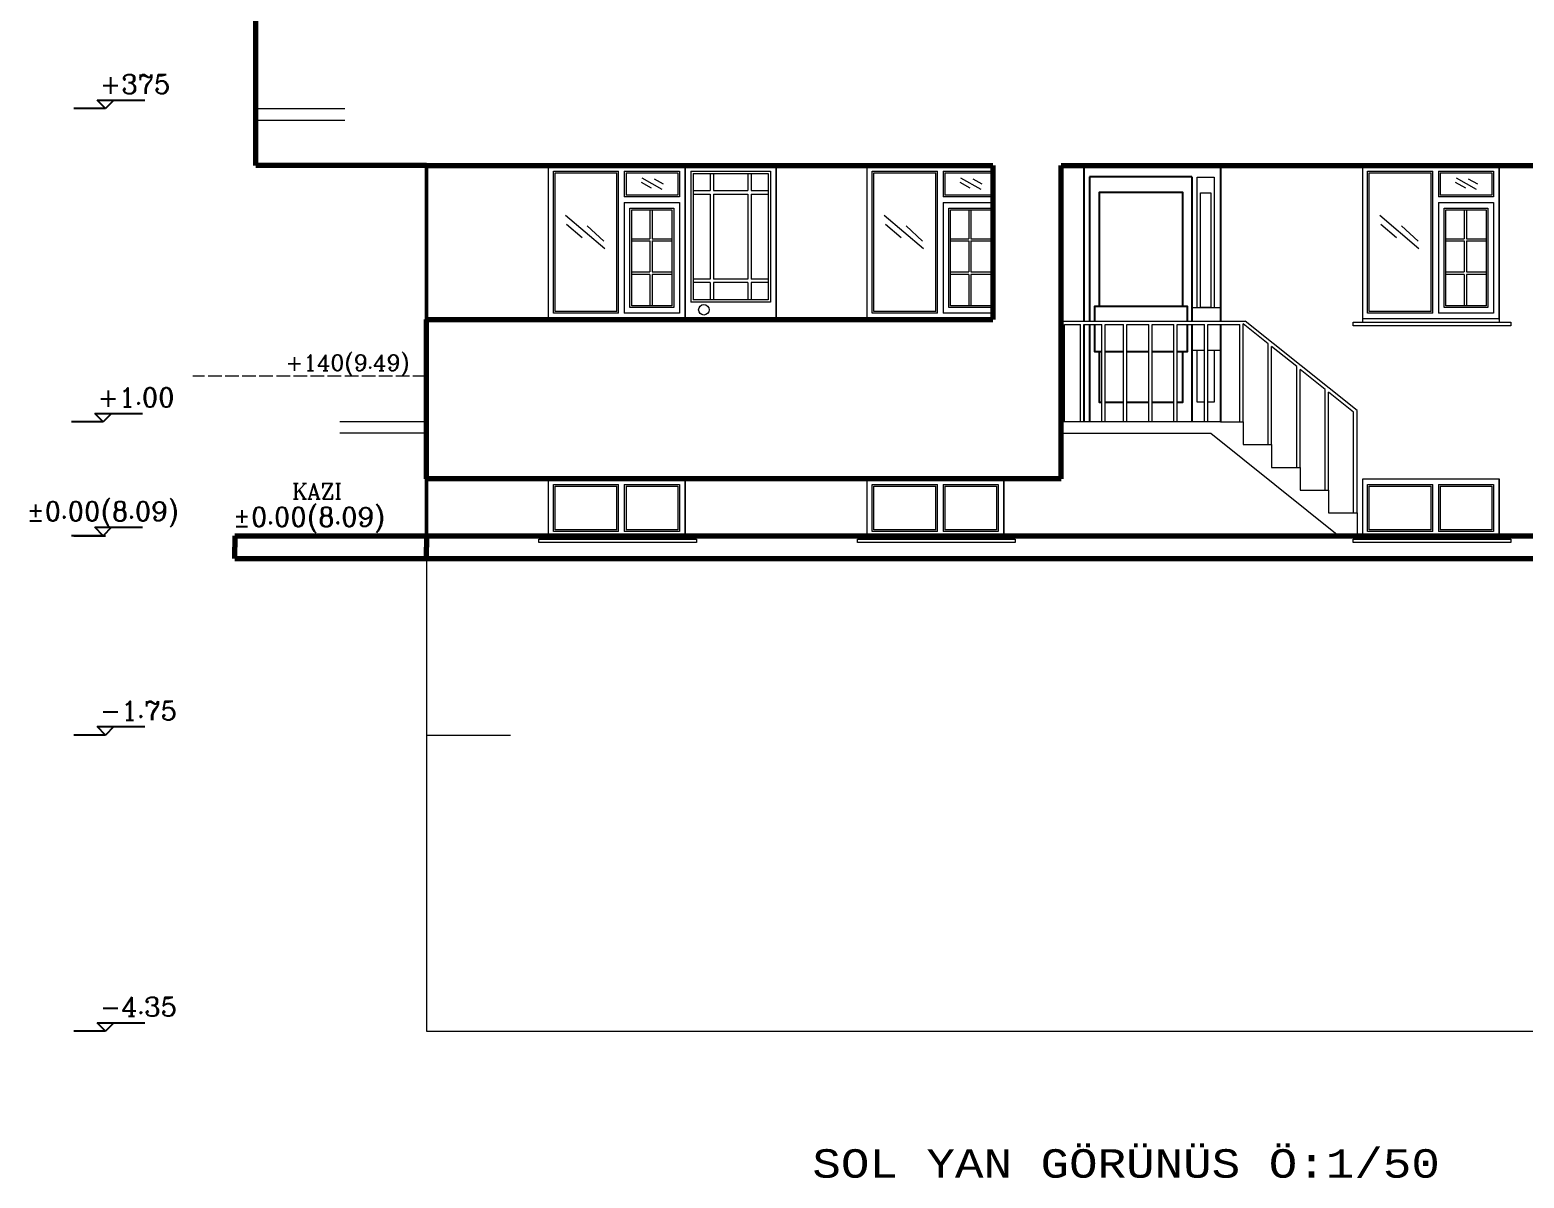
# Model space of a CAD drawing. Header units: millimetres. Extents: x 35860 to 71103, y -11298 to -8385.
# Drawn here: x 63242 to 64555, y -11127 to -10119 of the extents above; entities that cross this region are included whole.
import ezdxf

# ---------------------------------------------------------------- set-up
doc = ezdxf.new("R2010")
doc.units = ezdxf.units.MM
doc.header["$MEASUREMENT"] = 0
doc.linetypes.add('ÇİZGİ1', pattern=[15, 12, -3])
doc.layers.get('0').update_dxf_attribs({"lineweight": 15})
for name, color, linetype, lineweight in [('02', 2, 'Continuous', 20), ('03_Yazı', 1, 'Continuous', 30), ('05', 4, 'Continuous', 50), ('07', 3, 'Continuous', 70)]:
    doc.layers.add(name, color=color, linetype=linetype, lineweight=lineweight)
for name, color, linetype in [('1', 1, 'Continuous'), ('OLC', 254, 'Continuous'), ('RAK', 110, 'Continuous')]:
    doc.layers.add(name, color=color, linetype=linetype)
doc.styles.add('C', font='')
doc.styles.add('ROMANC', font='romanc', dxfattribs={"height": 0.11})
doc.styles.get('C').set_extended_font_data('Courier New Tur')

msp = doc.modelspace()

# ---------------------------------------------------------------- linework, layer by layer
for p, q in [((63281, -10188.4), (63303.5, -10188.4)), ((63440.8, -10188.4), (63514.4, -10188.4)), ((63440.8, -10188.4), (63519, -10188.4)), ((63440.8, -10198.4), (63514.4, -10198.4)), ((63440.8, -10198.4), (63519, -10198.4)), ((63697.8, -10373), (63697.8, -10238.4)), ((63697.8, -10238.4), (63817.8, -10238.4)), ((63702.1, -10296.4), (63702.1, -10243.4)), ((63702.1, -10296.4), (63702.1, -10243.4)), ((63702.1, -10296.4), (63702.1, -10243.4)), ((63702.1, -10243.4), (63759.4, -10243.4)), ((63703.6, -10291.4), (63703.6, -10244.9)), ((63703.6, -10291.4), (63703.6, -10244.9)), ((63703.6, -10244.9), (63757.9, -10244.9)), ((63703.6, -10291.4), (63703.6, -10244.9)), ((63717.8, -10238.4), (63817.8, -10238.4)), ((63717.8, -10238.4), (63817.8, -10238.4)), ((63722.1, -10243.4), (63759.4, -10243.4)), ((63722.1, -10243.4), (63759.4, -10243.4)), ((63723.6, -10244.9), (63757.9, -10244.9)), ((63723.6, -10244.9), (63757.9, -10244.9)), ((63757.9, -10288.9), (63757.9, -10244.9)), ((63757.9, -10288.9), (63757.9, -10244.9)), ((63757.9, -10288.9), (63757.9, -10244.9)), ((63759.4, -10293.9), (63759.4, -10243.4)), ((63759.4, -10293.9), (63759.4, -10243.4)), ((63759.4, -10293.9), (63759.4, -10243.4)), ((63764.4, -10243.4), (63764.4, -10265.9)), ((63764.4, -10243.4), (63812.8, -10243.4)), ((63764.4, -10243.4), (63764.4, -10265.9)), ((63764.4, -10243.4), (63812.8, -10243.4)), ((63764.4, -10243.4), (63764.4, -10265.9)), ((63764.4, -10243.4), (63812.8, -10243.4)), ((63765.9, -10244.9), (63765.9, -10264.4)), ((63765.9, -10244.9), (63811.3, -10244.9)), ((63765.9, -10244.9), (63765.9, -10264.4)), ((63765.9, -10244.9), (63811.3, -10244.9)), ((63765.9, -10244.9), (63765.9, -10264.4)), ((63765.9, -10244.9), (63811.3, -10244.9)), ((63797.8, -10259.5), (63780.1, -10249.5)), ((63798.8, -10254.6), (63790.8, -10250.3)), ((63811.3, -10244.9), (63811.3, -10264.4)), ((63811.3, -10244.9), (63811.3, -10264.4)), ((63811.3, -10244.9), (63811.3, -10264.4)), ((63812.8, -10243.4), (63812.8, -10265.9)), ((63812.8, -10243.4), (63812.8, -10265.9)), ((63812.8, -10243.4), (63812.8, -10265.9)), ((63817.8, -10238.4), (63817.8, -10370.9)), ((63817.8, -10373.4), (63817.8, -10238.4)), ((63817.8, -10238.4), (63817.8, -10370.9)), ((63817.8, -10373.4), (63817.8, -10238.4)), ((63817.8, -10238.4), (63817.8, -10373.4)), ((63817.8, -10238.4), (63817.8, -10370.9)), ((63817.8, -10373.4), (63817.8, -10238.4)), ((63817.8, -10238.4), (63897.8, -10238.4)), ((63817.8, -10238.4), (63897.8, -10238.4)), ((63817.8, -10238.4), (63897.8, -10238.4)), ((63817.8, -10238.4), (63817.8, -10373.4)), ((63822.8, -10243.4), (63822.8, -10358.2)), ((63822.8, -10243.4), (63892.8, -10243.4)), ((63822.8, -10243.4), (63822.8, -10358.2)), ((63822.8, -10243.4), (63892.8, -10243.4)), ((63822.8, -10243.4), (63822.8, -10358.2)), ((63822.8, -10243.4), (63892.8, -10243.4)), ((63824.8, -10245.4), (63824.8, -10356.2)), ((63824.8, -10245.4), (63890.8, -10245.4)), ((63824.8, -10245.4), (63824.8, -10356.2)), ((63824.8, -10245.4), (63890.8, -10245.4)), ((63824.8, -10245.4), (63824.8, -10356.2)), ((63824.8, -10245.4), (63890.8, -10245.4)), ((63839.8, -10245.4), (63839.8, -10260.4)), ((63839.8, -10245.4), (63839.8, -10260.4)), ((63839.8, -10245.4), (63839.8, -10260.4)), ((63842.8, -10245.4), (63842.8, -10260.4)), ((63842.8, -10245.4), (63842.8, -10260.4)), ((63842.8, -10245.4), (63842.8, -10260.4)), ((63872.8, -10245.4), (63872.8, -10260.4)), ((63872.8, -10245.4), (63872.8, -10260.4)), ((63872.8, -10245.4), (63872.8, -10260.4)), ((63875.8, -10245.4), (63875.8, -10260.4)), ((63875.8, -10245.4), (63875.8, -10260.4)), ((63875.8, -10245.4), (63875.8, -10260.4)), ((63890.8, -10245.4), (63890.8, -10356.2)), ((63890.8, -10245.4), (63890.8, -10356.2)), ((63890.8, -10245.4), (63890.8, -10356.2)), ((63892.8, -10243.4), (63892.8, -10358.2)), ((63892.8, -10243.4), (63892.8, -10358.2)), ((63892.8, -10243.4), (63892.8, -10358.2)), ((63897.8, -10373.4), (63897.8, -10238.4)), ((63897.8, -10373.4), (63897.8, -10238.4)), ((63897.8, -10373), (63897.8, -10238.4)), ((63897.8, -10373.4), (63897.8, -10238.4)), ((63897.8, -10373.4), (63897.8, -10238.4)), ((63897.8, -10373), (63897.8, -10238.4)), ((63897.8, -10238.4), (63897.8, -10373.4)), ((63897.8, -10238.4), (63897.8, -10373.4)), ((63897.8, -10238.4), (63897.8, -10373.4)), ((63977.8, -10373.4), (63977.8, -10238.4)), ((63977.8, -10373), (63977.8, -10238.4)), ((63982.1, -10296.4), (63982.1, -10243.4)), ((63982.1, -10296.4), (63982.1, -10243.4)), ((63982.1, -10296.4), (63982.1, -10243.4)), ((63982.1, -10243.4), (64039.4, -10243.4)), ((63983.6, -10291.4), (63983.6, -10244.9)), ((63983.6, -10291.4), (63983.6, -10244.9)), ((63983.6, -10244.9), (64037.9, -10244.9)), ((63983.6, -10291.4), (63983.6, -10244.9)), ((64002.1, -10243.4), (64039.4, -10243.4)), ((64002.1, -10243.4), (64039.4, -10243.4)), ((64003.6, -10244.9), (64037.9, -10244.9)), ((64003.6, -10244.9), (64037.9, -10244.9)), ((64037.9, -10288.9), (64037.9, -10244.9)), ((64037.9, -10288.9), (64037.9, -10244.9)), ((64037.9, -10288.9), (64037.9, -10244.9)), ((64039.4, -10293.9), (64039.4, -10243.4)), ((64039.4, -10293.9), (64039.4, -10243.4)), ((64039.4, -10293.9), (64039.4, -10243.4)), ((64044.4, -10243.4), (64044.4, -10265.9)), ((64044.4, -10243.4), (64088, -10243.4)), ((64044.4, -10243.4), (64044.4, -10265.9)), ((64044.4, -10243.4), (64088, -10243.4)), ((64044.4, -10243.4), (64044.4, -10265.9)), ((64044.4, -10243.4), (64088, -10243.4)), ((64045.9, -10244.9), (64045.9, -10264.4)), ((64045.9, -10244.9), (64088, -10244.9)), ((64045.9, -10244.9), (64045.9, -10264.4)), ((64045.9, -10244.9), (64088, -10244.9)), ((64045.9, -10244.9), (64045.9, -10264.4)), ((64045.9, -10244.9), (64088, -10244.9)), ((64077.8, -10259.5), (64060.1, -10249.5)), ((64078.8, -10254.6), (64070.8, -10250.3)), ((64413, -10376), (64413, -10238.4)), ((64413, -10376), (64413, -10238.4)), ((64413, -10373), (64413, -10238.4)), ((64413, -10238.4), (64533, -10238.4)), ((64417.3, -10296.4), (64417.3, -10243.4)), ((64417.3, -10296.4), (64417.3, -10243.4)), ((64417.3, -10296.4), (64417.3, -10243.4)), ((64417.3, -10243.4), (64474.6, -10243.4)), ((64418.8, -10291.4), (64418.8, -10244.9)), ((64418.8, -10291.4), (64418.8, -10244.9)), ((64418.8, -10244.9), (64473.1, -10244.9)), ((64418.8, -10291.4), (64418.8, -10244.9)), ((64433, -10238.4), (64533, -10238.4)), ((64433, -10238.4), (64533, -10238.4)), ((64437.3, -10243.4), (64474.6, -10243.4)), ((64437.3, -10243.4), (64474.6, -10243.4)), ((64438.8, -10244.9), (64473.1, -10244.9)), ((64438.8, -10244.9), (64473.1, -10244.9)), ((64473.1, -10288.9), (64473.1, -10244.9)), ((64473.1, -10288.9), (64473.1, -10244.9)), ((64473.1, -10288.9), (64473.1, -10244.9)), ((64474.6, -10293.9), (64474.6, -10243.4)), ((64474.6, -10293.9), (64474.6, -10243.4)), ((64474.6, -10293.9), (64474.6, -10243.4)), ((64479.6, -10243.4), (64479.6, -10265.9)), ((64479.6, -10243.4), (64528, -10243.4)), ((64479.6, -10243.4), (64479.6, -10265.9)), ((64479.6, -10243.4), (64528, -10243.4)), ((64479.6, -10243.4), (64479.6, -10265.9)), ((64479.6, -10243.4), (64528, -10243.4)), ((64481.1, -10244.9), (64481.1, -10264.4)), ((64481.1, -10244.9), (64526.5, -10244.9)), ((64481.1, -10244.9), (64481.1, -10264.4)), ((64481.1, -10244.9), (64526.5, -10244.9)), ((64481.1, -10244.9), (64481.1, -10264.4)), ((64481.1, -10244.9), (64526.5, -10244.9)), ((64513, -10259.5), (64495.3, -10249.5)), ((64514, -10254.6), (64506, -10250.3)), ((64526.5, -10244.9), (64526.5, -10264.4)), ((64526.5, -10244.9), (64526.5, -10264.4)), ((64526.5, -10244.9), (64526.5, -10264.4)), ((64528, -10243.4), (64528, -10265.9)), ((64528, -10243.4), (64528, -10265.9)), ((64528, -10243.4), (64528, -10265.9)), ((64533, -10238.4), (64533, -10376)), ((64533, -10238.4), (64533, -10370.9)), ((64533, -10373.4), (64533, -10238.4)), ((64533, -10238.4), (64533, -10376)), ((64533, -10238.4), (64533, -10370.9)), ((64533, -10373.4), (64533, -10238.4)), ((64533, -10238.4), (64533, -10376)), ((64533, -10238.4), (64533, -10370.9)), ((64533, -10373.4), (64533, -10238.4)), ((63788.3, -10258.3), (63779.4, -10253.4)), ((63824.8, -10260.4), (63839.8, -10260.4)), ((63824.8, -10260.4), (63839.8, -10260.4)), ((63824.8, -10260.4), (63839.8, -10260.4)), ((63824.8, -10263.4), (63839.8, -10263.4)), ((63824.8, -10263.4), (63839.8, -10263.4)), ((63824.8, -10263.4), (63839.8, -10263.4)), ((63839.8, -10263.4), (63839.8, -10338.2)), ((63839.8, -10263.4), (63839.8, -10338.2)), ((63839.8, -10263.4), (63839.8, -10338.2)), ((63842.8, -10260.4), (63872.8, -10260.4)), ((63842.8, -10260.4), (63872.8, -10260.4)), ((63842.8, -10260.4), (63872.8, -10260.4)), ((63842.8, -10263.4), (63842.8, -10338.2)), ((63842.8, -10263.4), (63872.8, -10263.4)), ((63842.8, -10263.4), (63842.8, -10338.2)), ((63842.8, -10263.4), (63872.8, -10263.4)), ((63842.8, -10263.4), (63842.8, -10338.2)), ((63842.8, -10263.4), (63872.8, -10263.4)), ((63872.8, -10263.4), (63872.8, -10338.2)), ((63872.8, -10263.4), (63872.8, -10338.2)), ((63872.8, -10263.4), (63872.8, -10338.2)), ((63875.8, -10260.4), (63890.8, -10260.4)), ((63875.8, -10260.4), (63890.8, -10260.4)), ((63875.8, -10260.4), (63890.8, -10260.4)), ((63875.8, -10263.4), (63875.8, -10338.2)), ((63875.8, -10263.4), (63890.8, -10263.4)), ((63875.8, -10263.4), (63875.8, -10338.2)), ((63875.8, -10263.4), (63890.8, -10263.4)), ((63875.8, -10263.4), (63875.8, -10338.2)), ((63875.8, -10263.4), (63890.8, -10263.4)), ((64068.3, -10258.3), (64059.4, -10253.4)), ((64503.5, -10258.3), (64494.6, -10253.4)), ((63757.9, -10366.5), (63757.9, -10272.4)), ((63757.9, -10366.5), (63757.9, -10272.4)), ((63757.9, -10366.5), (63757.9, -10272.4)), ((63759.4, -10368), (63759.4, -10270.9)), ((63759.4, -10368), (63759.4, -10270.9)), ((63759.4, -10368), (63759.4, -10270.9)), ((63812.8, -10265.9), (63764.4, -10265.9)), ((63812.8, -10265.9), (63764.4, -10265.9)), ((63812.8, -10265.9), (63764.4, -10265.9)), ((63764.4, -10270.9), (63764.4, -10368)), ((63764.4, -10270.9), (63812.8, -10270.9)), ((63764.4, -10270.9), (63764.4, -10368)), ((63764.4, -10270.9), (63812.8, -10270.9)), ((63764.4, -10270.9), (63764.4, -10368)), ((63764.4, -10270.9), (63812.8, -10270.9)), ((63811.3, -10264.4), (63765.9, -10264.4)), ((63811.3, -10264.4), (63765.9, -10264.4)), ((63811.3, -10264.4), (63765.9, -10264.4)), ((63769.4, -10363), (63769.4, -10275.9)), ((63769.4, -10275.9), (63807.8, -10275.9)), ((63769.4, -10363), (63769.4, -10275.9)), ((63769.4, -10275.9), (63807.8, -10275.9)), ((63769.4, -10363), (63769.4, -10275.9)), ((63769.4, -10275.9), (63807.8, -10275.9)), ((63807.8, -10275.9), (63807.8, -10363)), ((63807.8, -10275.9), (63807.8, -10363)), ((63807.8, -10275.9), (63807.8, -10363)), ((63812.8, -10270.9), (63812.8, -10368)), ((63812.8, -10270.9), (63812.8, -10368)), ((63812.8, -10270.9), (63812.8, -10368)), ((64037.9, -10366.5), (64037.9, -10272.4)), ((64037.9, -10366.5), (64037.9, -10272.4)), ((64037.9, -10366.5), (64037.9, -10272.4)), ((64039.4, -10368), (64039.4, -10270.9)), ((64039.4, -10368), (64039.4, -10270.9)), ((64039.4, -10368), (64039.4, -10270.9)), ((64088, -10265.9), (64044.4, -10265.9)), ((64088, -10265.9), (64044.4, -10265.9)), ((64088, -10265.9), (64044.4, -10265.9)), ((64044.4, -10270.9), (64044.4, -10368)), ((64044.4, -10270.9), (64088, -10270.9)), ((64044.4, -10270.9), (64044.4, -10368)), ((64044.4, -10270.9), (64088, -10270.9)), ((64044.4, -10270.9), (64044.4, -10368)), ((64044.4, -10270.9), (64088, -10270.9)), ((64088, -10264.4), (64045.9, -10264.4)), ((64088, -10264.4), (64045.9, -10264.4)), ((64088, -10264.4), (64045.9, -10264.4)), ((64049.4, -10363), (64049.4, -10275.9)), ((64049.4, -10275.9), (64087.8, -10275.9)), ((64049.4, -10363), (64049.4, -10275.9)), ((64049.4, -10275.9), (64087.8, -10275.9)), ((64049.4, -10363), (64049.4, -10275.9)), ((64049.4, -10275.9), (64087.8, -10275.9)), ((64087.8, -10275.9), (64087.8, -10363)), ((64087.8, -10275.9), (64087.8, -10363)), ((64087.8, -10275.9), (64087.8, -10363)), ((64473.1, -10366.5), (64473.1, -10272.4)), ((64473.1, -10366.5), (64473.1, -10272.4)), ((64473.1, -10366.5), (64473.1, -10272.4)), ((64474.6, -10368), (64474.6, -10270.9)), ((64474.6, -10368), (64474.6, -10270.9)), ((64474.6, -10368), (64474.6, -10270.9)), ((64528, -10265.9), (64479.6, -10265.9)), ((64528, -10265.9), (64479.6, -10265.9)), ((64528, -10265.9), (64479.6, -10265.9)), ((64479.6, -10270.9), (64479.6, -10368)), ((64479.6, -10270.9), (64528, -10270.9)), ((64479.6, -10270.9), (64479.6, -10368)), ((64479.6, -10270.9), (64528, -10270.9)), ((64479.6, -10270.9), (64479.6, -10368)), ((64479.6, -10270.9), (64528, -10270.9)), ((64526.5, -10264.4), (64481.1, -10264.4)), ((64526.5, -10264.4), (64481.1, -10264.4)), ((64526.5, -10264.4), (64481.1, -10264.4)), ((64484.6, -10363), (64484.6, -10275.9)), ((64484.6, -10275.9), (64523, -10275.9)), ((64484.6, -10363), (64484.6, -10275.9)), ((64484.6, -10275.9), (64523, -10275.9)), ((64484.6, -10363), (64484.6, -10275.9)), ((64484.6, -10275.9), (64523, -10275.9)), ((64523, -10275.9), (64523, -10363)), ((64523, -10275.9), (64523, -10363)), ((64523, -10275.9), (64523, -10363)), ((64528, -10270.9), (64528, -10368)), ((64528, -10270.9), (64528, -10368)), ((64528, -10270.9), (64528, -10368)), ((63702.1, -10368), (63702.1, -10283.4)), ((63702.1, -10368), (63702.1, -10283.4)), ((63702.1, -10368), (63702.1, -10283.4)), ((63703.6, -10366.5), (63703.6, -10284.9)), ((63703.6, -10366.5), (63703.6, -10284.9)), ((63703.6, -10366.5), (63703.6, -10284.9)), ((63747.2, -10311.5), (63712.8, -10282.2)), ((63770.9, -10361.5), (63770.9, -10277.4)), ((63770.9, -10277.4), (63806.3, -10277.4)), ((63770.9, -10361.5), (63770.9, -10277.4)), ((63770.9, -10277.4), (63806.3, -10277.4)), ((63770.9, -10361.5), (63770.9, -10277.4)), ((63770.9, -10277.4), (63806.3, -10277.4)), ((63786.9, -10277.4), (63786.9, -10302.6)), ((63786.9, -10277.4), (63786.9, -10302.6)), ((63786.9, -10277.4), (63786.9, -10302.6)), ((63788.9, -10277.4), (63788.9, -10302.6)), ((63788.9, -10277.4), (63788.9, -10302.6)), ((63788.9, -10277.4), (63788.9, -10302.6)), ((63806.3, -10277.4), (63806.3, -10361.5)), ((63806.3, -10277.4), (63806.3, -10361.5)), ((63806.3, -10277.4), (63806.3, -10361.5)), ((63982.1, -10368), (63982.1, -10283.4)), ((63982.1, -10368), (63982.1, -10283.4)), ((63982.1, -10368), (63982.1, -10283.4)), ((63983.6, -10366.5), (63983.6, -10284.9)), ((63983.6, -10366.5), (63983.6, -10284.9)), ((63983.6, -10366.5), (63983.6, -10284.9)), ((64027.2, -10311.5), (63992.8, -10282.2)), ((64050.9, -10361.5), (64050.9, -10277.4)), ((64050.9, -10277.4), (64086.3, -10277.4)), ((64050.9, -10361.5), (64050.9, -10277.4)), ((64050.9, -10277.4), (64086.3, -10277.4)), ((64050.9, -10361.5), (64050.9, -10277.4)), ((64050.9, -10277.4), (64086.3, -10277.4)), ((64066.9, -10277.4), (64066.9, -10302.6)), ((64066.9, -10277.4), (64066.9, -10302.6)), ((64066.9, -10277.4), (64066.9, -10302.6)), ((64068.9, -10277.4), (64068.9, -10302.6)), ((64068.9, -10277.4), (64068.9, -10302.6)), ((64068.9, -10277.4), (64068.9, -10302.6)), ((64086.3, -10277.4), (64086.3, -10361.5)), ((64086.3, -10277.4), (64086.3, -10361.5)), ((64086.3, -10277.4), (64086.3, -10361.5)), ((64417.3, -10368), (64417.3, -10283.4)), ((64417.3, -10368), (64417.3, -10283.4)), ((64417.3, -10368), (64417.3, -10283.4)), ((64418.8, -10366.5), (64418.8, -10284.9)), ((64418.8, -10366.5), (64418.8, -10284.9)), ((64418.8, -10366.5), (64418.8, -10284.9)), ((64462.4, -10311.5), (64428, -10282.2)), ((64486.1, -10361.5), (64486.1, -10277.4)), ((64486.1, -10277.4), (64521.5, -10277.4)), ((64486.1, -10361.5), (64486.1, -10277.4)), ((64486.1, -10277.4), (64521.5, -10277.4)), ((64486.1, -10361.5), (64486.1, -10277.4)), ((64486.1, -10277.4), (64521.5, -10277.4)), ((64502.1, -10277.4), (64502.1, -10302.6)), ((64502.1, -10277.4), (64502.1, -10302.6)), ((64502.1, -10277.4), (64502.1, -10302.6)), ((64504.1, -10277.4), (64504.1, -10302.6)), ((64504.1, -10277.4), (64504.1, -10302.6)), ((64504.1, -10277.4), (64504.1, -10302.6)), ((64521.5, -10277.4), (64521.5, -10361.5)), ((64521.5, -10277.4), (64521.5, -10361.5)), ((64521.5, -10277.4), (64521.5, -10361.5)), ((63727.5, -10301.8), (63713.7, -10290.2)), ((63746.4, -10304.8), (63731.9, -10291.4)), ((63770.9, -10302.6), (63786.9, -10302.6)), ((63770.9, -10302.6), (63786.9, -10302.6)), ((63770.9, -10302.6), (63786.9, -10302.6)), ((63788.9, -10302.6), (63806.3, -10302.6)), ((63788.9, -10302.6), (63806.3, -10302.6)), ((63788.9, -10302.6), (63806.3, -10302.6)), ((64007.5, -10301.8), (63993.7, -10290.2)), ((64026.4, -10304.8), (64011.9, -10291.4)), ((64050.9, -10302.6), (64066.9, -10302.6)), ((64050.9, -10302.6), (64066.9, -10302.6)), ((64050.9, -10302.6), (64066.9, -10302.6)), ((64068.9, -10302.6), (64086.3, -10302.6)), ((64068.9, -10302.6), (64086.3, -10302.6)), ((64068.9, -10302.6), (64086.3, -10302.6)), ((64442.7, -10301.8), (64428.9, -10290.2)), ((64461.6, -10304.8), (64447.1, -10291.4)), ((64486.1, -10302.6), (64502.1, -10302.6)), ((64486.1, -10302.6), (64502.1, -10302.6)), ((64486.1, -10302.6), (64502.1, -10302.6)), ((64504.1, -10302.6), (64521.5, -10302.6)), ((64504.1, -10302.6), (64521.5, -10302.6)), ((64504.1, -10302.6), (64521.5, -10302.6)), ((63770.9, -10304.6), (63786.9, -10304.6)), ((63770.9, -10304.6), (63786.9, -10304.6)), ((63770.9, -10304.6), (63786.9, -10304.6)), ((63786.9, -10304.6), (63786.9, -10331.7)), ((63786.9, -10304.6), (63786.9, -10331.7)), ((63786.9, -10304.6), (63786.9, -10331.7)), ((63788.9, -10304.6), (63788.9, -10331.7)), ((63788.9, -10304.6), (63806.3, -10304.6)), ((63788.9, -10304.6), (63788.9, -10331.7)), ((63788.9, -10304.6), (63806.3, -10304.6)), ((63788.9, -10304.6), (63788.9, -10331.7)), ((63788.9, -10304.6), (63806.3, -10304.6)), ((64050.9, -10304.6), (64066.9, -10304.6)), ((64050.9, -10304.6), (64066.9, -10304.6)), ((64050.9, -10304.6), (64066.9, -10304.6)), ((64066.9, -10304.6), (64066.9, -10331.7)), ((64066.9, -10304.6), (64066.9, -10331.7)), ((64066.9, -10304.6), (64066.9, -10331.7)), ((64068.9, -10304.6), (64068.9, -10331.7)), ((64068.9, -10304.6), (64086.3, -10304.6)), ((64068.9, -10304.6), (64068.9, -10331.7)), ((64068.9, -10304.6), (64086.3, -10304.6)), ((64068.9, -10304.6), (64068.9, -10331.7)), ((64068.9, -10304.6), (64086.3, -10304.6)), ((64486.1, -10304.6), (64502.1, -10304.6)), ((64486.1, -10304.6), (64502.1, -10304.6)), ((64486.1, -10304.6), (64502.1, -10304.6)), ((64502.1, -10304.6), (64502.1, -10331.7)), ((64502.1, -10304.6), (64502.1, -10331.7)), ((64502.1, -10304.6), (64502.1, -10331.7)), ((64504.1, -10304.6), (64504.1, -10331.7)), ((64504.1, -10304.6), (64521.5, -10304.6)), ((64504.1, -10304.6), (64504.1, -10331.7)), ((64504.1, -10304.6), (64521.5, -10304.6)), ((64504.1, -10304.6), (64504.1, -10331.7)), ((64504.1, -10304.6), (64521.5, -10304.6)), ((63770.9, -10331.7), (63786.9, -10331.7)), ((63770.9, -10331.7), (63786.9, -10331.7)), ((63770.9, -10331.7), (63786.9, -10331.7)), ((63786.9, -10333.9), (63770.9, -10333.9)), ((63786.9, -10333.9), (63770.9, -10333.9)), ((63786.9, -10333.9), (63770.9, -10333.9)), ((63786.9, -10333.9), (63786.9, -10361.5)), ((63786.9, -10333.9), (63786.9, -10361.5)), ((63786.9, -10333.9), (63786.9, -10361.5)), ((63788.9, -10331.7), (63806.4, -10331.7)), ((63788.9, -10331.7), (63806.4, -10331.7)), ((63788.9, -10331.7), (63806.4, -10331.7)), ((63788.9, -10333.9), (63788.9, -10361.5)), ((63806.3, -10333.9), (63788.9, -10333.9)), ((63788.9, -10333.9), (63788.9, -10361.5)), ((63806.3, -10333.9), (63788.9, -10333.9)), ((63788.9, -10333.9), (63788.9, -10361.5)), ((63806.3, -10333.9), (63788.9, -10333.9)), ((63839.8, -10338.2), (63824.8, -10338.2)), ((63839.8, -10338.2), (63824.8, -10338.2)), ((63839.8, -10338.2), (63824.8, -10338.2)), ((63839.8, -10341.2), (63824.8, -10341.2)), ((63839.8, -10341.2), (63824.8, -10341.2)), ((63839.8, -10341.2), (63824.8, -10341.2)), ((63839.8, -10341.2), (63839.8, -10356.2)), ((63839.8, -10341.2), (63839.8, -10356.2)), ((63839.8, -10341.2), (63839.8, -10356.2)), ((63872.8, -10338.2), (63842.8, -10338.2)), ((63872.8, -10338.2), (63842.8, -10338.2)), ((63872.8, -10338.2), (63842.8, -10338.2)), ((63872.8, -10341.2), (63842.8, -10341.2)), ((63842.8, -10341.2), (63842.8, -10356.2)), ((63872.8, -10341.2), (63842.8, -10341.2)), ((63842.8, -10341.2), (63842.8, -10356.2)), ((63872.8, -10341.2), (63842.8, -10341.2)), ((63842.8, -10341.2), (63842.8, -10356.2)), ((63872.8, -10341.2), (63872.8, -10356.2)), ((63872.8, -10341.2), (63872.8, -10356.2)), ((63872.8, -10341.2), (63872.8, -10356.2)), ((63890.8, -10338.2), (63875.8, -10338.2)), ((63890.8, -10338.2), (63875.8, -10338.2)), ((63890.8, -10338.2), (63875.8, -10338.2)), ((63875.8, -10341.2), (63875.8, -10356.2)), ((63890.8, -10341.2), (63875.8, -10341.2)), ((63875.8, -10341.2), (63875.8, -10356.2)), ((63890.8, -10341.2), (63875.8, -10341.2)), ((63875.8, -10341.2), (63875.8, -10356.2)), ((63890.8, -10341.2), (63875.8, -10341.2)), ((64050.9, -10331.7), (64066.9, -10331.7)), ((64050.9, -10331.7), (64066.9, -10331.7)), ((64050.9, -10331.7), (64066.9, -10331.7)), ((64066.9, -10333.9), (64050.9, -10333.9)), ((64066.9, -10333.9), (64050.9, -10333.9)), ((64066.9, -10333.9), (64050.9, -10333.9)), ((64066.9, -10333.9), (64066.9, -10361.5)), ((64066.9, -10333.9), (64066.9, -10361.5)), ((64066.9, -10333.9), (64066.9, -10361.5)), ((64068.9, -10331.7), (64086.4, -10331.7)), ((64068.9, -10331.7), (64086.4, -10331.7)), ((64068.9, -10331.7), (64086.4, -10331.7)), ((64068.9, -10333.9), (64068.9, -10361.5)), ((64086.3, -10333.9), (64068.9, -10333.9)), ((64068.9, -10333.9), (64068.9, -10361.5)), ((64086.3, -10333.9), (64068.9, -10333.9)), ((64068.9, -10333.9), (64068.9, -10361.5)), ((64086.3, -10333.9), (64068.9, -10333.9)), ((64486.1, -10331.7), (64502.1, -10331.7)), ((64486.1, -10331.7), (64502.1, -10331.7)), ((64486.1, -10331.7), (64502.1, -10331.7)), ((64502.1, -10333.9), (64486.1, -10333.9)), ((64502.1, -10333.9), (64486.1, -10333.9)), ((64502.1, -10333.9), (64486.1, -10333.9)), ((64502.1, -10333.9), (64502.1, -10361.5)), ((64502.1, -10333.9), (64502.1, -10361.5)), ((64502.1, -10333.9), (64502.1, -10361.5)), ((64504.1, -10331.7), (64521.6, -10331.7)), ((64504.1, -10331.7), (64521.6, -10331.7)), ((64504.1, -10331.7), (64521.6, -10331.7)), ((64504.1, -10333.9), (64504.1, -10361.5)), ((64521.5, -10333.9), (64504.1, -10333.9)), ((64504.1, -10333.9), (64504.1, -10361.5)), ((64521.5, -10333.9), (64504.1, -10333.9)), ((64504.1, -10333.9), (64504.1, -10361.5)), ((64521.5, -10333.9), (64504.1, -10333.9)), ((63759.4, -10368), (63702.1, -10368)), ((63757.9, -10366.5), (63703.6, -10366.5)), ((63759.4, -10368), (63722.1, -10368)), ((63759.4, -10368), (63722.1, -10368)), ((63757.9, -10366.5), (63723.6, -10366.5)), ((63757.9, -10366.5), (63723.6, -10366.5)), ((63812.8, -10368), (63764.4, -10368)), ((63812.8, -10368), (63764.4, -10368)), ((63812.8, -10368), (63764.4, -10368)), ((63807.8, -10363), (63769.4, -10363)), ((63807.8, -10363), (63769.4, -10363)), ((63807.8, -10363), (63769.4, -10363)), ((63806.3, -10361.5), (63770.9, -10361.5)), ((63806.3, -10361.5), (63770.9, -10361.5)), ((63806.3, -10361.5), (63770.9, -10361.5)), ((63892.8, -10358.2), (63822.8, -10358.2)), ((63892.8, -10358.2), (63822.8, -10358.2)), ((63892.8, -10358.2), (63822.8, -10358.2)), ((63890.8, -10356.2), (63824.8, -10356.2)), ((63890.8, -10356.2), (63824.8, -10356.2)), ((63890.8, -10356.2), (63824.8, -10356.2)), ((64039.4, -10368), (63982.1, -10368)), ((64037.9, -10366.5), (63983.6, -10366.5)), ((64039.4, -10368), (64002.1, -10368)), ((64039.4, -10368), (64002.1, -10368)), ((64037.9, -10366.5), (64003.6, -10366.5)), ((64037.9, -10366.5), (64003.6, -10366.5)), ((64088, -10368), (64044.4, -10368)), ((64088, -10368), (64044.4, -10368)), ((64088, -10368), (64044.4, -10368)), ((64087.8, -10363), (64049.4, -10363)), ((64087.8, -10363), (64049.4, -10363)), ((64087.8, -10363), (64049.4, -10363)), ((64086.3, -10361.5), (64050.9, -10361.5)), ((64086.3, -10361.5), (64050.9, -10361.5)), ((64086.3, -10361.5), (64050.9, -10361.5)), ((64474.6, -10368), (64417.3, -10368)), ((64473.1, -10366.5), (64418.8, -10366.5)), ((64474.6, -10368), (64437.3, -10368)), ((64474.6, -10368), (64437.3, -10368)), ((64473.1, -10366.5), (64438.8, -10366.5)), ((64473.1, -10366.5), (64438.8, -10366.5)), ((64528, -10368), (64479.6, -10368)), ((64528, -10368), (64479.6, -10368)), ((64528, -10368), (64479.6, -10368)), ((64523, -10363), (64484.6, -10363)), ((64523, -10363), (64484.6, -10363)), ((64523, -10363), (64484.6, -10363)), ((64521.5, -10361.5), (64486.1, -10361.5)), ((64521.5, -10361.5), (64486.1, -10361.5)), ((64521.5, -10361.5), (64486.1, -10361.5)), ((64088, -10373), (63977.8, -10373)), ((64088, -10373), (63997.8, -10373)), ((64088, -10373), (63997.8, -10373)), ((64404.5, -10379), (64404.5, -10376)), ((64404.5, -10379), (64404.5, -10376)), ((64404.5, -10379), (64404.5, -10376)), ((64404.5, -10376), (64543, -10376)), ((64543, -10379), (64404.5, -10379)), ((64533, -10373), (64413, -10373)), ((64424.5, -10376), (64543, -10376)), ((64424.5, -10376), (64543, -10376)), ((64543, -10379), (64424.5, -10379)), ((64543, -10379), (64424.5, -10379)), ((64533, -10373), (64433, -10373)), ((64533, -10373), (64433, -10373)), ((64533, -10373.4), (64533, -10373.4)), ((64533, -10373.4), (64533, -10376)), ((64533, -10373.4), (64533, -10373.4)), ((64533, -10373.4), (64533, -10376)), ((64533, -10373.4), (64533, -10373.4)), ((64533, -10373.4), (64533, -10376)), ((64543, -10376), (64543, -10379)), ((64543, -10376), (64543, -10379)), ((64543, -10376), (64543, -10379)), ((63590.8, -10463.4), (63514.4, -10463.4)), ((63590.8, -10473.4), (63514.4, -10473.4)), ((63590.8, -10463.4), (63519, -10463.4)), ((63590.8, -10473.4), (63519, -10473.4)), ((63697.8, -10566.4), (63697.8, -10513.4)), ((63697.8, -10566.4), (63697.8, -10513.4)), ((63697.8, -10563.4), (63697.8, -10513.4)), ((63697.8, -10513.4), (63817.8, -10513.4)), ((63702.1, -10559.8), (63702.1, -10518.4)), ((63702.1, -10518.4), (63759.4, -10518.4)), ((63703.6, -10519.9), (63757.9, -10519.9)), ((63703.6, -10558.3), (63703.6, -10519.9)), ((63717.8, -10513.4), (63817.8, -10513.4)), ((63717.8, -10513.4), (63817.8, -10513.4)), ((63722.1, -10518.4), (63759.4, -10518.4)), ((63722.1, -10518.4), (63759.4, -10518.4)), ((63723.6, -10519.9), (63757.9, -10519.9)), ((63723.6, -10519.9), (63757.9, -10519.9)), ((63757.9, -10558.3), (63757.9, -10519.9)), ((63759.4, -10559.8), (63759.4, -10518.4)), ((63764.4, -10518.4), (63764.4, -10559.8)), ((63764.4, -10518.4), (63812.8, -10518.4)), ((63764.4, -10518.4), (63764.4, -10559.8)), ((63764.4, -10518.4), (63812.8, -10518.4)), ((63764.4, -10518.4), (63764.4, -10559.8)), ((63764.4, -10518.4), (63812.8, -10518.4)), ((63765.9, -10519.9), (63765.9, -10558.3)), ((63765.9, -10519.9), (63811.3, -10519.9)), ((63765.9, -10519.9), (63765.9, -10558.3)), ((63765.9, -10519.9), (63811.3, -10519.9)), ((63765.9, -10519.9), (63765.9, -10558.3)), ((63765.9, -10519.9), (63811.3, -10519.9)), ((63811.3, -10519.9), (63811.3, -10558.3)), ((63811.3, -10519.9), (63811.3, -10558.3)), ((63811.3, -10519.9), (63811.3, -10558.3)), ((63812.8, -10518.4), (63812.8, -10559.8)), ((63812.8, -10518.4), (63812.8, -10559.8)), ((63812.8, -10518.4), (63812.8, -10559.8)), ((63817.8, -10513.4), (63817.8, -10566.4)), ((63817.8, -10513.4), (63817.8, -10561.3)), ((63817.8, -10563.8), (63817.8, -10513.4)), ((63817.8, -10513.4), (63817.8, -10566.4)), ((63817.8, -10513.4), (63817.8, -10561.3)), ((63817.8, -10563.8), (63817.8, -10513.4)), ((63817.8, -10513.4), (63817.8, -10566.4)), ((63817.8, -10513.4), (63817.8, -10561.3)), ((63817.8, -10563.8), (63817.8, -10513.4)), ((63977.8, -10566.4), (63977.8, -10513.4)), ((63977.8, -10566.4), (63977.8, -10513.4)), ((63977.8, -10563.4), (63977.8, -10513.4)), ((63977.8, -10513.4), (64097.8, -10513.4)), ((63982.1, -10559.8), (63982.1, -10518.4)), ((63982.1, -10518.4), (64039.4, -10518.4)), ((63983.6, -10519.9), (64037.9, -10519.9)), ((63983.6, -10558.3), (63983.6, -10519.9)), ((63997.8, -10513.4), (64097.8, -10513.4)), ((63997.8, -10513.4), (64097.8, -10513.4)), ((64002.1, -10518.4), (64039.4, -10518.4)), ((64002.1, -10518.4), (64039.4, -10518.4)), ((64003.6, -10519.9), (64037.9, -10519.9)), ((64003.6, -10519.9), (64037.9, -10519.9)), ((64037.9, -10558.3), (64037.9, -10519.9)), ((64039.4, -10559.8), (64039.4, -10518.4)), ((64044.4, -10518.4), (64044.4, -10559.8)), ((64044.4, -10518.4), (64092.8, -10518.4)), ((64044.4, -10518.4), (64044.4, -10559.8)), ((64044.4, -10518.4), (64092.8, -10518.4)), ((64044.4, -10518.4), (64044.4, -10559.8)), ((64044.4, -10518.4), (64092.8, -10518.4)), ((64045.9, -10519.9), (64045.9, -10558.3)), ((64045.9, -10519.9), (64091.3, -10519.9)), ((64045.9, -10519.9), (64045.9, -10558.3)), ((64045.9, -10519.9), (64091.3, -10519.9)), ((64045.9, -10519.9), (64045.9, -10558.3)), ((64045.9, -10519.9), (64091.3, -10519.9)), ((64091.3, -10519.9), (64091.3, -10558.3)), ((64091.3, -10519.9), (64091.3, -10558.3)), ((64091.3, -10519.9), (64091.3, -10558.3)), ((64092.8, -10518.4), (64092.8, -10559.8)), ((64092.8, -10518.4), (64092.8, -10559.8)), ((64092.8, -10518.4), (64092.8, -10559.8)), ((64097.8, -10513.4), (64097.8, -10566.4)), ((64097.8, -10513.4), (64097.8, -10561.3)), ((64097.8, -10563.8), (64097.8, -10513.4)), ((64097.8, -10513.4), (64097.8, -10566.4)), ((64097.8, -10513.4), (64097.8, -10561.3)), ((64097.8, -10563.8), (64097.8, -10513.4)), ((64097.8, -10513.4), (64097.8, -10566.4)), ((64097.8, -10513.4), (64097.8, -10561.3)), ((64097.8, -10563.8), (64097.8, -10513.4)), ((64413, -10566.4), (64413, -10513.4)), ((64413, -10566.4), (64413, -10513.4)), ((64413, -10563.4), (64413, -10513.4)), ((64413, -10513.4), (64533, -10513.4)), ((64417.3, -10559.8), (64417.3, -10518.4)), ((64417.3, -10518.4), (64474.6, -10518.4)), ((64418.8, -10519.9), (64473.1, -10519.9)), ((64418.8, -10558.3), (64418.8, -10519.9)), ((64433, -10513.4), (64533, -10513.4)), ((64433, -10513.4), (64533, -10513.4)), ((64437.3, -10518.4), (64474.6, -10518.4)), ((64437.3, -10518.4), (64474.6, -10518.4)), ((64438.8, -10519.9), (64473.1, -10519.9)), ((64438.8, -10519.9), (64473.1, -10519.9)), ((64473.1, -10558.3), (64473.1, -10519.9)), ((64474.6, -10559.8), (64474.6, -10518.4)), ((64479.6, -10518.4), (64479.6, -10559.8)), ((64479.6, -10518.4), (64528, -10518.4)), ((64479.6, -10518.4), (64479.6, -10559.8)), ((64479.6, -10518.4), (64528, -10518.4)), ((64479.6, -10518.4), (64479.6, -10559.8)), ((64479.6, -10518.4), (64528, -10518.4)), ((64481.1, -10519.9), (64481.1, -10558.3)), ((64481.1, -10519.9), (64526.5, -10519.9)), ((64481.1, -10519.9), (64481.1, -10558.3)), ((64481.1, -10519.9), (64526.5, -10519.9)), ((64481.1, -10519.9), (64481.1, -10558.3)), ((64481.1, -10519.9), (64526.5, -10519.9)), ((64526.5, -10519.9), (64526.5, -10558.3)), ((64526.5, -10519.9), (64526.5, -10558.3)), ((64526.5, -10519.9), (64526.5, -10558.3)), ((64528, -10518.4), (64528, -10559.8)), ((64528, -10518.4), (64528, -10559.8)), ((64528, -10518.4), (64528, -10559.8)), ((64533, -10513.4), (64533, -10566.4)), ((64533, -10513.4), (64533, -10561.3)), ((64533, -10563.8), (64533, -10513.4)), ((64533, -10513.4), (64533, -10566.4)), ((64533, -10513.4), (64533, -10561.3)), ((64533, -10563.8), (64533, -10513.4)), ((64533, -10513.4), (64533, -10566.4)), ((64533, -10513.4), (64533, -10561.3)), ((64533, -10563.8), (64533, -10513.4)), ((63757.9, -10558.3), (63757.9, -10547.4)), ((63757.9, -10558.3), (63757.9, -10547.4)), ((63757.9, -10558.3), (63757.9, -10547.4)), ((63759.4, -10559.8), (63759.4, -10545.9)), ((63759.4, -10559.8), (63759.4, -10545.9)), ((63759.4, -10559.8), (63759.4, -10545.9)), ((64037.9, -10558.3), (64037.9, -10547.4)), ((64037.9, -10558.3), (64037.9, -10547.4)), ((64037.9, -10558.3), (64037.9, -10547.4)), ((64039.4, -10559.8), (64039.4, -10545.9)), ((64039.4, -10559.8), (64039.4, -10545.9)), ((64039.4, -10559.8), (64039.4, -10545.9)), ((64473.1, -10558.3), (64473.1, -10547.4)), ((64473.1, -10558.3), (64473.1, -10547.4)), ((64473.1, -10558.3), (64473.1, -10547.4)), ((64474.6, -10559.8), (64474.6, -10545.9)), ((64474.6, -10559.8), (64474.6, -10545.9)), ((64474.6, -10559.8), (64474.6, -10545.9)), ((63590.8, -10563.4), (63590.8, -10998.4)), ((63817.8, -10563.4), (63697.8, -10563.4)), ((63702.1, -10559.8), (63702.1, -10559.8)), ((63702.1, -10559.8), (63702.1, -10559.8)), ((63702.1, -10559.8), (63702.1, -10559.8)), ((63759.4, -10559.8), (63702.1, -10559.8)), ((63757.9, -10558.3), (63703.6, -10558.3)), ((63817.8, -10563.4), (63717.8, -10563.4)), ((63817.8, -10563.4), (63717.8, -10563.4)), ((63759.4, -10559.8), (63722.1, -10559.8)), ((63759.4, -10559.8), (63722.1, -10559.8)), ((63757.9, -10558.3), (63723.6, -10558.3)), ((63757.9, -10558.3), (63723.6, -10558.3)), ((63812.8, -10559.8), (63764.4, -10559.8)), ((63812.8, -10559.8), (63764.4, -10559.8)), ((63812.8, -10559.8), (63764.4, -10559.8)), ((63811.3, -10558.3), (63765.9, -10558.3)), ((63811.3, -10558.3), (63765.9, -10558.3)), ((63811.3, -10558.3), (63765.9, -10558.3)), ((63817.8, -10563.8), (63817.8, -10563.8)), ((63817.8, -10563.8), (63817.8, -10566.4)), ((63817.8, -10563.8), (63817.8, -10563.8)), ((63817.8, -10563.8), (63817.8, -10566.4)), ((63817.8, -10563.8), (63817.8, -10563.8)), ((63817.8, -10563.8), (63817.8, -10566.4)), ((64097.8, -10563.4), (63977.8, -10563.4)), ((63982.1, -10559.8), (63982.1, -10559.8)), ((63982.1, -10559.8), (63982.1, -10559.8)), ((63982.1, -10559.8), (63982.1, -10559.8)), ((64039.4, -10559.8), (63982.1, -10559.8)), ((64037.9, -10558.3), (63983.6, -10558.3)), ((64097.8, -10563.4), (63997.8, -10563.4)), ((64097.8, -10563.4), (63997.8, -10563.4)), ((64039.4, -10559.8), (64002.1, -10559.8)), ((64039.4, -10559.8), (64002.1, -10559.8)), ((64037.9, -10558.3), (64003.6, -10558.3)), ((64037.9, -10558.3), (64003.6, -10558.3)), ((64092.8, -10559.8), (64044.4, -10559.8)), ((64092.8, -10559.8), (64044.4, -10559.8)), ((64092.8, -10559.8), (64044.4, -10559.8)), ((64091.3, -10558.3), (64045.9, -10558.3)), ((64091.3, -10558.3), (64045.9, -10558.3)), ((64091.3, -10558.3), (64045.9, -10558.3)), ((64097.8, -10563.8), (64097.8, -10563.8)), ((64097.8, -10563.8), (64097.8, -10566.4)), ((64097.8, -10563.8), (64097.8, -10563.8)), ((64097.8, -10563.8), (64097.8, -10566.4)), ((64097.8, -10563.8), (64097.8, -10563.8)), ((64097.8, -10563.8), (64097.8, -10566.4)), ((64533, -10563.4), (64413, -10563.4)), ((64417.3, -10559.8), (64417.3, -10559.8)), ((64417.3, -10559.8), (64417.3, -10559.8)), ((64417.3, -10559.8), (64417.3, -10559.8)), ((64474.6, -10559.8), (64417.3, -10559.8)), ((64473.1, -10558.3), (64418.8, -10558.3)), ((64533, -10563.4), (64433, -10563.4)), ((64533, -10563.4), (64433, -10563.4)), ((64474.6, -10559.8), (64437.3, -10559.8)), ((64474.6, -10559.8), (64437.3, -10559.8)), ((64473.1, -10558.3), (64438.8, -10558.3)), ((64473.1, -10558.3), (64438.8, -10558.3)), ((64528, -10559.8), (64479.6, -10559.8)), ((64528, -10559.8), (64479.6, -10559.8)), ((64528, -10559.8), (64479.6, -10559.8)), ((64526.5, -10558.3), (64481.1, -10558.3)), ((64526.5, -10558.3), (64481.1, -10558.3)), ((64526.5, -10558.3), (64481.1, -10558.3)), ((64533, -10563.8), (64533, -10563.8)), ((64533, -10563.8), (64533, -10566.4)), ((64533, -10563.8), (64533, -10563.8)), ((64533, -10563.8), (64533, -10566.4)), ((64533, -10563.8), (64533, -10563.8)), ((64533, -10563.8), (64533, -10566.4)), ((63689.3, -10569.4), (63689.3, -10566.4)), ((63689.3, -10569.4), (63689.3, -10566.4)), ((63689.3, -10569.4), (63689.3, -10566.4)), ((63689.3, -10566.4), (63827.8, -10566.4)), ((63827.8, -10569.4), (63689.3, -10569.4)), ((63709.3, -10566.4), (63827.8, -10566.4)), ((63709.3, -10566.4), (63827.8, -10566.4)), ((63827.8, -10569.4), (63709.3, -10569.4)), ((63827.8, -10569.4), (63709.3, -10569.4)), ((63827.8, -10566.4), (63827.8, -10569.4)), ((63827.8, -10566.4), (63827.8, -10569.4)), ((63827.8, -10566.4), (63827.8, -10569.4)), ((63969.3, -10569.4), (63969.3, -10566.4)), ((63969.3, -10569.4), (63969.3, -10566.4)), ((63969.3, -10569.4), (63969.3, -10566.4)), ((63969.3, -10566.4), (64107.8, -10566.4)), ((64107.8, -10569.4), (63969.3, -10569.4)), ((63989.3, -10566.4), (64107.8, -10566.4)), ((63989.3, -10566.4), (64107.8, -10566.4)), ((64107.8, -10569.4), (63989.3, -10569.4)), ((64107.8, -10569.4), (63989.3, -10569.4)), ((64107.8, -10566.4), (64107.8, -10569.4)), ((64107.8, -10566.4), (64107.8, -10569.4)), ((64107.8, -10566.4), (64107.8, -10569.4)), ((64404.5, -10569.4), (64404.5, -10566.4)), ((64404.5, -10569.4), (64404.5, -10566.4)), ((64404.5, -10569.4), (64404.5, -10566.4)), ((64404.5, -10566.4), (64543, -10566.4)), ((64543, -10569.4), (64404.5, -10569.4)), ((64424.5, -10566.4), (64543, -10566.4)), ((64424.5, -10566.4), (64543, -10566.4)), ((64543, -10569.4), (64424.5, -10569.4)), ((64543, -10569.4), (64424.5, -10569.4)), ((64543, -10566.4), (64543, -10569.4)), ((64543, -10566.4), (64543, -10569.4)), ((64543, -10566.4), (64543, -10569.4)), ((63281, -10738.4), (63303.5, -10738.4)), ((63590.8, -10738.4), (63664.4, -10738.4)), ((63281, -10998.4), (63303.5, -10998.4)), ((63590.8, -10998.4), (64890.8, -10998.4))]:
    msp.add_line(p, q)
msp.add_circle((63834.3, -10365), 4.6)
msp.add_circle((63834.3, -10365), 4.6)
msp.add_circle((63834.3, -10365), 4.6)
at = {"layer": '02'}
for p, q in [((64148, -10463.4), (64148, -10374.9)), ((64148, -10374.9), (64309.9, -10374.9)), ((64151, -10463.4), (64151, -10377.9)), ((64151, -10377.9), (64165, -10377.9)), ((64165, -10463.4), (64165, -10377.9)), ((64168, -10463.4), (64168, -10377.9)), ((64168, -10377.9), (64183.9, -10377.9)), ((64183.9, -10463.4), (64183.9, -10377.9)), ((64186.9, -10463.4), (64186.9, -10377.9)), ((64186.9, -10377.9), (64202.8, -10377.9)), ((64202.8, -10463.4), (64202.8, -10377.9)), ((64205.8, -10463.4), (64205.8, -10377.9)), ((64205.8, -10377.9), (64225, -10377.9)), ((64225, -10463.4), (64225, -10377.9)), ((64228, -10463.4), (64228, -10377.9)), ((64228, -10377.9), (64247, -10377.9)), ((64247, -10463.4), (64247, -10377.9)), ((64250, -10463.4), (64250, -10377.9)), ((64250, -10377.9), (64274.1, -10377.9)), ((64274.1, -10463.4), (64274.1, -10377.9)), ((64277.1, -10463.4), (64277.1, -10377.9)), ((64277.1, -10377.9), (64305, -10377.9)), ((64305, -10463.4), (64305, -10377.9)), ((64308, -10463.4), (64308, -10377.3)), ((64330, -10394.9), (64308, -10377.3)), ((64408, -10453.4), (64309.9, -10374.9)), ((64330, -10483.4), (64330, -10394.9)), ((64333, -10483.4), (64333, -10397.3)), ((64355, -10414.9), (64333, -10397.3)), ((64355, -10503.4), (64355, -10414.9)), ((64358, -10503.4), (64358, -10417.3)), ((64380, -10434.9), (64358, -10417.3)), ((64380, -10523.4), (64380, -10434.9)), ((64383, -10523.4), (64383, -10437.3)), ((64405, -10454.9), (64383, -10437.3)), ((64228, -10463.4), (64228, -10455.4)), ((64405, -10543.4), (64405, -10454.9)), ((64408, -10543.4), (64408, -10453.4)), ((64168, -10463.4), (64148, -10463.4)), ((64148, -10463.4), (64148, -10473.4)), ((64148, -10473.4), (64279.5, -10473.4)), ((64288, -10463.4), (64168, -10463.4)), ((64168, -10463.4), (64168, -10463.4)), ((64205.8, -10463.4), (64205.8, -10463.4)), ((64228, -10463.4), (64228, -10463.4)), ((64250, -10463.4), (64250, -10463.4)), ((64279.5, -10473.4), (64392, -10563.4)), ((64288, -10463.4), (64308, -10463.4)), ((64308, -10463.4), (64308, -10483.4)), ((64308, -10483.4), (64333, -10483.4)), ((64333, -10483.4), (64333, -10503.4)), ((64333, -10503.4), (64358, -10503.4)), ((64358, -10503.4), (64358, -10523.4)), ((64358, -10523.4), (64383, -10523.4)), ((64383, -10523.4), (64383, -10543.4)), ((64383, -10543.4), (64408, -10543.4)), ((64408, -10543.4), (64408, -10563.4))]:
    msp.add_line(p, q, dxfattribs=at)
at = {"layer": '02', "linetype": 'ÇİZGİ1'}
msp.add_line((63590.8, -10423.4), (63385.5, -10423.4), dxfattribs=at)
at = {"layer": '02'}
for points in [[(64267.7, -10363), (64267.7, -10248.7), (64282.4, -10248.7), (64282.4, -10363)], [(64263, -10374.9), (64263, -10363), (64288, -10363), (64288, -10374.9)], [(64274.1, -10400.9), (64263, -10400.9), (64263, -10377.9)], [(64288, -10377.9), (64288, -10400.9), (64277.1, -10400.9)], [(64274.1, -10446.2), (64267.7, -10446.2), (64267.7, -10400.9)], [(64282.4, -10400.9), (64282.4, -10446.2), (64277.1, -10446.2)]]:
    msp.add_lwpolyline(points, dxfattribs=at)
msp.add_lwpolyline([(64279.5, -10363), (64270.4, -10363), (64270.4, -10262.4), (64279.5, -10262.4)], close=True, dxfattribs=at)
at = {"layer": '05'}
for p, q in [((63590.8, -10238.4), (63590.8, -10373.4)), ((63590.8, -10513.4), (63590.8, -10563.4))]:
    msp.add_line(p, q, dxfattribs=at)
at = {"layer": '07'}
for p, q in [((63440.8, -10238.4), (63440.8, -10098.4)), ((63590.8, -10238.4), (63440.8, -10238.4)), ((63590.8, -10238.4), (64088, -10238.4)), ((63590.8, -10238.4), (63590.8, -10238.4)), ((64088, -10238.4), (64088, -10373.4)), ((64148, -10513.4), (64148, -10238.4)), ((64148, -10238.4), (64890.8, -10238.4)), ((63590.8, -10513.4), (63590.8, -10373.4)), ((63590.8, -10373.4), (64088, -10373.4)), ((64148, -10513.4), (63590.8, -10513.4)), ((63422.3, -10563.4), (63422.3, -10573.4)), ((63422.3, -10563.4), (63590.8, -10563.4)), ((63590.8, -10563.4), (64890.8, -10563.4)), ((63590.8, -10563.4), (63590.8, -10573.4)), ((63422.3, -10583.4), (63422.3, -10573.4)), ((63590.8, -10583.4), (63590.8, -10573.4)), ((63422.3, -10583.4), (63590.8, -10583.4)), ((63590.8, -10583.4), (64890.8, -10583.4))]:
    msp.add_line(p, q, dxfattribs=at)
at = {"layer": '1'}
for p, q in [((64168, -10238.4), (64168, -10374.9)), ((64168, -10243.4), (64168, -10374.9)), ((64168, -10243.4), (64168, -10374.9)), ((64173, -10248.4), (64173, -10374.9)), ((64263, -10248.4), (64173, -10248.4)), ((64173, -10248.4), (64173, -10374.9)), ((64263, -10248.4), (64173, -10248.4)), ((64263, -10248.4), (64173, -10248.4)), ((64173, -10248.4), (64173, -10374.9)), ((64263, -10248.4), (64263, -10374.9)), ((64263, -10248.4), (64263, -10374.9)), ((64263, -10248.4), (64263, -10374.9)), ((64288, -10238.4), (64288, -10248.4)), ((64288, -10248.4), (64288, -10374.9)), ((64168, -10377.9), (64168, -10463.4)), ((64168, -10377.9), (64168, -10463.4)), ((64168, -10377.9), (64168, -10463.4)), ((64173, -10377.9), (64173, -10463.4)), ((64173, -10377.9), (64173, -10463.4)), ((64173, -10377.9), (64173, -10463.4)), ((64263, -10377.9), (64263, -10463.4)), ((64263, -10377.9), (64263, -10463.4)), ((64263, -10377.9), (64263, -10463.4)), ((64288, -10377.9), (64288, -10463.4))]:
    msp.add_line(p, q, dxfattribs=at)
at = {"layer": 'OLC'}
for points in [[(64255.1, -10362.2), (64255.1, -10262), (64181.5, -10262), (64181.5, -10362.2)], [(64255.1, -10362.2), (64255.1, -10262), (64181.5, -10262), (64181.5, -10362.2)], [(64255.1, -10362.2), (64255.1, -10262), (64181.5, -10262), (64181.5, -10362.2)], [(64259.1, -10374.9), (64259.1, -10362.2), (64177.3, -10362.2), (64177.3, -10374.9)], [(64259.1, -10374.9), (64259.1, -10362.2), (64177.3, -10362.2), (64177.3, -10374.9)], [(64259.1, -10374.9), (64259.1, -10362.2), (64177.3, -10362.2), (64177.3, -10374.9)], [(64177.3, -10377.9), (64177.3, -10401.5), (64183.9, -10401.5)], [(64177.3, -10377.9), (64177.3, -10401.5), (64183.9, -10401.5)], [(64177.3, -10377.9), (64177.3, -10401.5), (64183.9, -10401.5)], [(64250, -10401.5), (64259.1, -10401.5), (64259.1, -10377.9)], [(64250, -10401.5), (64259.1, -10401.5), (64259.1, -10377.9)], [(64250, -10401.5), (64259.1, -10401.5), (64259.1, -10377.9)], [(64181.5, -10401.5), (64181.5, -10446), (64183.9, -10446)], [(64181.5, -10401.5), (64181.5, -10446), (64183.9, -10446)], [(64181.5, -10401.5), (64181.5, -10446), (64183.9, -10446)], [(64186.9, -10401.5), (64202.8, -10401.5)], [(64186.9, -10401.5), (64202.8, -10401.5)], [(64186.9, -10401.5), (64202.8, -10401.5)], [(64205.8, -10401.5), (64225, -10401.5)], [(64205.8, -10401.5), (64225, -10401.5)], [(64205.8, -10401.5), (64225, -10401.5)], [(64228, -10401.5), (64247, -10401.5)], [(64228, -10401.5), (64247, -10401.5)], [(64228, -10401.5), (64247, -10401.5)], [(64250, -10446), (64255.1, -10446), (64255.1, -10401.5)], [(64250, -10446), (64255.1, -10446), (64255.1, -10401.5)], [(64250, -10446), (64255.1, -10446), (64255.1, -10401.5)], [(64186.9, -10446), (64202.8, -10446)], [(64186.9, -10446), (64202.8, -10446)], [(64186.9, -10446), (64202.8, -10446)], [(64205.8, -10446), (64225, -10446)], [(64205.8, -10446), (64225, -10446)], [(64205.8, -10446), (64225, -10446)], [(64228, -10446), (64247, -10446)], [(64228, -10446), (64247, -10446)], [(64228, -10446), (64247, -10446)]]:
    msp.add_lwpolyline(points, dxfattribs=at)
at = {"layer": 'RAK'}
for p, q in [((63301.3, -10181), (63343.3, -10181)), ((63301.3, -10181), (63343.3, -10181)), ((63308.7, -10188.4), (63301.3, -10181)), ((63316.1, -10181), (63308.7, -10188.4)), ((63308.7, -10188.4), (63281, -10188.4)), ((63299.2, -10456), (63341.2, -10456)), ((63299.2, -10456), (63341.2, -10456)), ((63306.6, -10463.4), (63299.2, -10456)), ((63314, -10456), (63306.6, -10463.4)), ((63306.6, -10463.4), (63278.9, -10463.4)), ((63306.6, -10563.4), (63278.9, -10563.4)), ((63281, -10563.4), (63308.7, -10563.4)), ((63299.2, -10556), (63341.2, -10556)), ((63299.2, -10556), (63341.2, -10556)), ((63306.6, -10563.4), (63299.2, -10556)), ((63314, -10556), (63306.6, -10563.4)), ((63301.3, -10731), (63343.3, -10731)), ((63301.3, -10731), (63343.3, -10731)), ((63308.7, -10738.4), (63301.3, -10731)), ((63316.1, -10731), (63308.7, -10738.4)), ((63308.7, -10738.4), (63281, -10738.4)), ((63308.7, -10998.4), (63281, -10998.4)), ((63301.3, -10991), (63343.3, -10991)), ((63301.3, -10991), (63343.3, -10991)), ((63308.7, -10998.4), (63301.3, -10991)), ((63316.1, -10991), (63308.7, -10998.4))]:
    msp.add_line(p, q, dxfattribs=at)

# ---------------------------------------------------------------- texts
at = {"layer": '03_Yazı'}
for s, height, style, p in [('+375', 16.8, 'ROMANC', (63303.8, -10175.3)), ('+140(9.49)', 14, 'ROMANC', (63466.8, -10418.5)), ('+1.00', 16.8, 'ROMANC', (63301.7, -10450.3)), ('KAZI', 14, 'ROMANC', (63472.6, -10531.4)), ('%%P0.00(8.09)', 16.8, 'ROMANC', (63239.4, -10550.3)), ('%%P0.00(8.09)', 16.8, 'ROMANC', (63420.6, -10555.3)), ('-1.75', 16.8, 'ROMANC', (63303.8, -10725.3)), ('-4.35', 16.8, 'ROMANC', (63303.8, -10985.3)), ('SOL YAN GÖRÜNÜS Ö:1/50', 25, 'C', (63929.6, -11127))]:
    msp.add_text(s, height=height, dxfattribs=dict(at, style=style)).set_placement(p)

doc.saveas('drawing.dxf')
